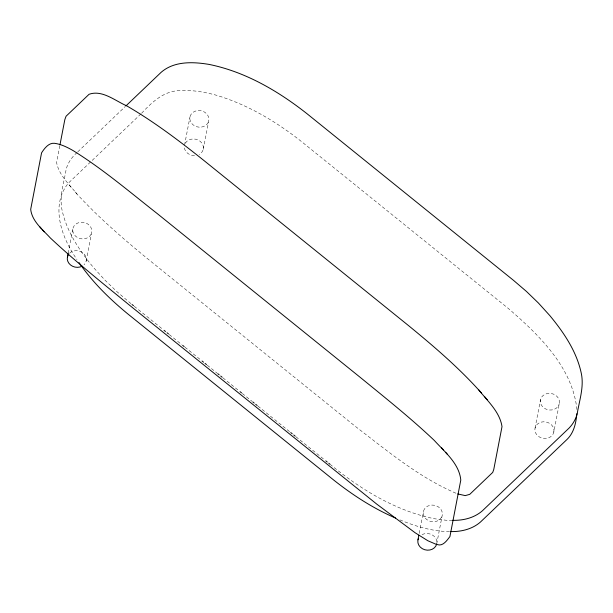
<?xml version="1.0" encoding="UTF-8"?>
<svg xmlns="http://www.w3.org/2000/svg" width="613" height="613" viewBox="0 0 613 613"><rect width="100%" height="100%" fill="white"/><g stroke="black" fill="none" stroke-linecap="round" stroke-linejoin="round"><path stroke-width="0.46" stroke-dasharray="3.06 2.3" d="M59.806 145.695L56.58 162.437C58.802 175.103 69.369 184.383 76.993 194.06C99.229 218.151 124.125 239.606 149.495 260.295L355.134 426.219C387.362 450.869 419.254 477.711 456.961 493.649M68.143 253.292L72.916 228.526M86.188 261.046L91.659 232.611A9.593 8.291 10.9 0 0 79.184 222.542A9.593 8.291 10.9 0 0 76.012 236.549A9.593 8.291 10.9 0 0 91.659 232.611M184.521 145.25L189.992 116.815M203.263 149.327L208.742 120.891A9.593 8.291 10.9 0 0 196.267 110.83A9.593 8.291 10.9 0 0 193.095 124.837A9.593 8.291 10.9 0 0 208.742 120.891M419.208 533.387L423.445 511.372M436.717 543.884L442.195 515.449A9.593 8.291 10.9 0 0 429.721 505.388A9.593 8.291 10.9 0 0 426.548 519.395A9.593 8.291 10.9 0 0 442.195 515.449M535.049 428.089L540.528 399.653M553.8 432.173A9.593 8.291 10.9 0 0 541.325 422.104A9.593 8.291 10.9 0 0 538.153 436.119A9.593 8.291 10.9 0 0 553.8 432.173L559.278 403.737A9.593 8.291 10.9 0 0 546.796 393.669A9.593 8.291 10.9 0 0 543.631 407.683A9.593 8.291 10.9 0 0 559.278 403.737M77.131 152.476C72.028 156.936 67.982 162.583 66.173 169.165C64.12 182.383 59.3 195.647 61.852 209.14L61.99 209.769C66.579 231.599 79.468 250.51 93.437 267.452L104.716 279.873L116.754 291.52L131.259 303.879M77.813 151.817L125.328 106.486M140.936 113.888L68.633 182.881C49.653 205.462 61.882 238.258 76.993 259.544M141.626 113.229C151.901 102.241 163.824 90.87 179.862 90.594C192.198 89.866 204.443 92.004 216.312 95.222C247.721 104.624 276.363 121.635 301.933 141.925L508.499 308.607C539.233 335.15 572.826 367.631 577.017 410.243M452.425 520.33L446.9 520.353L434.257 518.721C395.676 510.775 361.157 489.68 330.974 465.022M449.528 531.571C432.303 531.463 415.438 526.337 399.638 519.77M134.239 306.278L163.303 329.733M169.265 334.545L181.938 344.767M184.919 347.173L201.309 360.398M207.271 365.21L216.956 373.026M222.917 377.838L239.315 391.063M242.296 393.469L251.981 401.285M257.943 406.097L289.987 431.95M295.949 436.762L325.013 460.217M69.292 185.141L71.2 187.348M75.223 192.007L76.993 194.06M422.012 534.682A9.593 8.291 10.9 0 1 432.272 534.942A9.593 8.291 10.9 0 1 436.839 543.172M185.31 143.227A9.593 8.291 10.9 0 1 200.167 141.304A9.593 8.291 10.9 0 1 199.225 154.453M194.551 155.633A9.593 8.291 10.9 0 1 184.36 147.411M69.606 253.192A9.593 8.291 10.9 0 1 83.084 253.016A9.593 8.291 10.9 0 1 84.012 264.816"/><path stroke-width="0.92" d="M576.787 413.714C576.059 422.909 574.006 432.54 567.209 439.26L480.446 522.046C472.263 529.203 461.129 531.877 450.455 531.563M59.982 144.76L64.825 119.642L66.074 116.225L89.069 94.287C102.156 89.559 115.259 100.884 126.699 105.827C153.894 121.635 179.057 140.661 203.608 160.254L408.81 325.832C434.333 346.728 459.52 368.336 481.481 393.033M67.438 256.962L68.143 253.292M417.974 539.8L418.855 535.218M126.017 105.827L161.127 72.326C174.115 61.009 192.758 61.729 208.726 64.357L209.408 64.48C245.614 71.913 278.294 91.099 307.052 113.757L513.441 280.294L526.421 291.413L538.406 303.006L549.846 315.618C564.021 332.782 577.025 352.008 581.469 374.183C584.013 387.684 579.201 400.94 577.147 414.158C575.592 419.43 572.933 424.096 569.109 428.05L482.354 510.828C474.186 517.977 463.076 520.644 452.425 520.33M437.107 544.513C442.862 546.75 447.007 540.344 449.919 536.567L460.792 480.079C459.267 463.643 444.724 451.942 434.303 440.448C411.162 418.503 386.205 398.588 361.524 378.42L157.265 213.608C129.841 192.091 103.168 169.295 73.514 150.836C67.629 147.419 61.384 144.262 54.565 143.304C48.672 142.591 44.328 148.576 41.569 152.852L30.688 209.339C32.014 221.331 42.795 229.683 50.45 238.066C75.92 261.927 103.237 283.712 130.24 305.787L376.689 504.062L415.185 532.797L427.866 540.75L435.866 544.198M457.742 493.94L465.275 495.61L469.742 494.346L492.737 472.401L493.771 469.42L502.009 426.625C499.833 411.913 487.565 401.086 478.791 389.929M79.016 262.563C92.302 281.972 109.26 298.608 127.343 313.534L333.878 480.186C352.82 495.158 373.279 508.43 395.485 518.023M132.01 304.477L133.496 305.68M164.046 330.33L165.541 331.533M167.027 332.736L168.521 333.939M182.682 345.364L184.168 346.567M202.052 361.003L203.547 362.199M205.033 363.402L206.527 364.605M217.707 373.624L219.193 374.827M220.688 376.03L222.174 377.233M240.058 391.669L241.553 392.872M252.732 401.89L254.219 403.093M255.713 404.296L257.199 405.5M290.738 432.556L292.225 433.759M293.719 434.962L295.205 436.165M325.756 460.815L327.25 462.018M328.737 463.221L330.231 464.424M441.628 447.865L443.437 449.896M445.559 452.287L447.459 454.417M39.661 226.664L41.676 228.933M42.32 229.653L44.274 231.852M484.354 396.373L487.243 399.714M436.717 543.884A9.593 8.291 10.9 0 1 424.702 549.723A9.593 8.291 10.9 0 1 418.434 538.429M82.142 266.165A9.593 8.291 10.9 0 1 70.541 264.985A9.593 8.291 10.9 0 1 68.235 254.939"/></g></svg>
